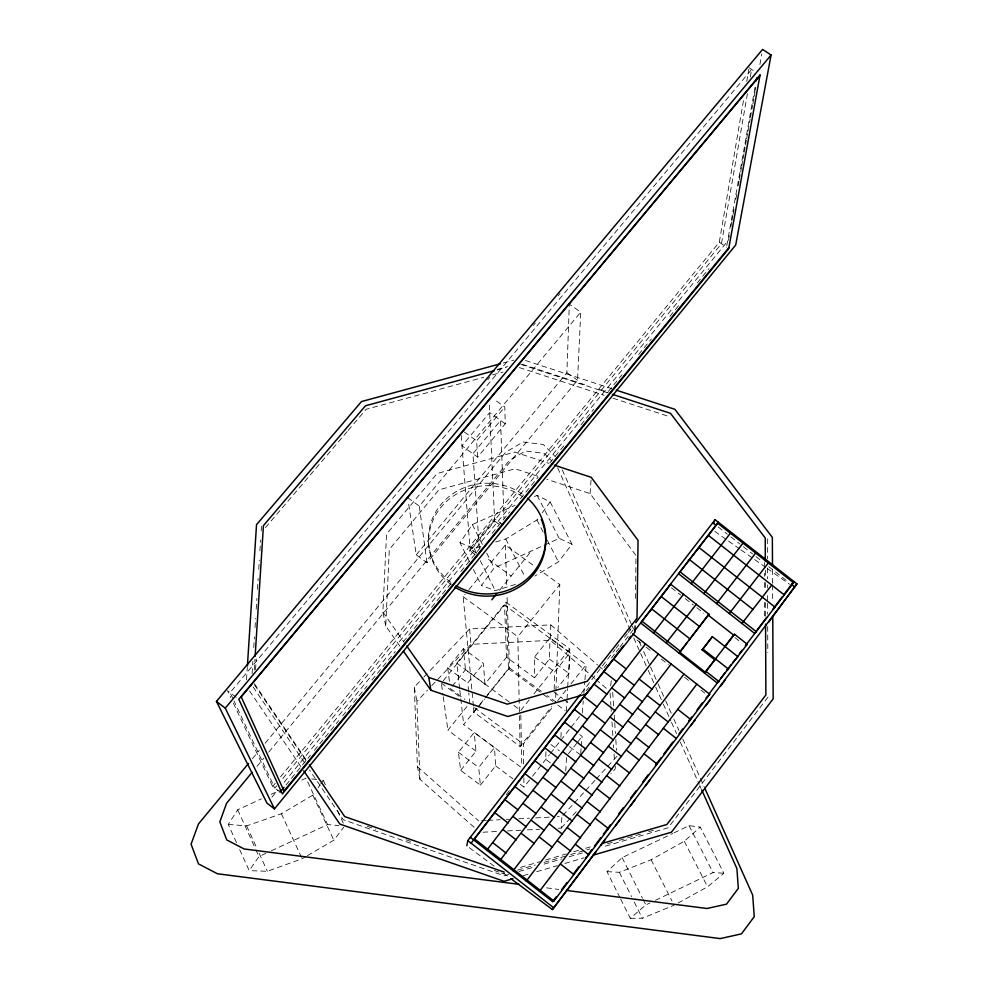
<?xml version="1.0" encoding="UTF-8"?>
<svg xmlns="http://www.w3.org/2000/svg" width="988" height="988" viewBox="0 0 988 988"><rect width="100%" height="100%" fill="white"/><g stroke="black" fill="none" stroke-linecap="round" stroke-linejoin="round"><path stroke-width="0.74" stroke-dasharray="4.94 3.71" d="M584.933 679.818L586.143 664.726L504.547 605.039L506.523 657.23L534.496 677.817L534.557 657.02L549.958 637.766L570.125 652.525L568.977 673.446L557.788 687.537M635.457 598.432L636.025 555.552L590.095 493.592L546.821 479.266M545.919 751.745L545.734 759.426L550.687 763.106M534.496 677.817L549.427 659.095L549.958 637.766M594.801 678.46L550.39 640.348L550.785 624.861L469.609 628.948L428.125 672.581M554.169 689.328L554.75 671.852L570.125 652.525M416.232 554.861L566.877 372.711L569.335 304.131L580.746 312.097L577.535 380.232L427.001 562.752L416.232 554.861L408.192 500.706M555.849 692.539L555.515 701.789L547.043 695.54M555.911 690.995L559.788 584.538L539.979 570.162M399.893 646.14L385.752 625.984L389.297 549.476L438.857 489.863L515.168 468.781L538.188 476.401M385.752 625.984L382.862 612.017L386.518 534.162L437.054 473.536L514.834 452.084L548.723 463.298M560.937 737.369L561.283 730.07M566.396 711.434L566.976 700.751M567.05 699.22L567.631 688.537M567.717 687.018L569.792 648.869L506.078 602.285L456.789 663.17L459.642 688.624M558.158 828.265L561.233 828.105L561.888 816.508L557.257 816.743M565.716 771.146L566.606 756.153M246.518 679.756L247.309 667.48M252.088 673.668L252.866 661.392M253.743 647.585L254.435 636.84M255.015 627.627L255.608 618.426M256.201 609.213L256.88 598.469M257.473 589.268L258.152 578.523M258.745 569.31L259.325 560.11M259.918 550.896L260.597 540.152M261.19 530.951L261.487 526.345M254.262 670.086L254.941 659.317M255.546 669.642L256.238 658.922M590.095 493.592L591.108 478.81M582.278 713.003L583.241 700.937M583.846 693.391L584.81 681.325M580.697 753.511L581.179 747.805M581.29 746.372L582.117 736.381L579.721 734.603M610.683 685.721L611.374 679.942M615.462 766.33L615.055 769.183L610.917 773.715M280.456 776.914L719.289 242.208L743.902 98.084M746.755 81.399L748.818 69.259M747.41 93.662L721.462 243.703L281.728 779.816M750.3 77.002L751.609 69.419L230.093 692.637L233.329 699.566M726.798 245.654L755.351 85.437M729.317 235.589L728.514 240.121L282.654 784.089M730.947 226.499L731.762 221.954M732.022 220.448L732.837 215.903M733.108 214.396L734.195 208.332M735.813 199.255L736.628 194.71M738.258 185.633L739.061 181.088M739.333 179.581L740.42 173.518M740.691 172.011L741.506 167.466M741.766 165.959L742.853 159.895M743.124 158.389L743.939 153.844M744.211 152.325L745.285 146.273M745.557 144.767L746.372 140.222M746.644 138.703L747.731 132.651M748.002 131.145L750.164 119.029M750.435 117.51L752.597 105.407M752.868 103.888L753.955 97.837M754.227 96.33L755.03 91.785M755.301 90.266L755.845 87.24M759.908 64.541L761.797 53.945M236.49 842.628L228.253 824.437L237.688 809.802L261.375 798.835M469.362 561.431L459.976 542.684L472.35 524.591L515.044 505.313M239.664 849.631L249.186 870.613L258.992 856.584L265.846 853.385M228.253 824.437L246.654 825.857L281.395 813.754L312.838 795.142L314.579 792.672M318.062 787.757L319.816 785.299M320.68 784.064L323.298 780.372L318.963 779.828M515.464 584.39L495.321 590.639L481.44 585.538L494.198 567.952L559.208 538.374L572.003 544.277L558.418 561.839L534.829 576.078M495.692 541.992L505.757 539.003L536.941 519.96L538.707 517.551M542.227 512.735L550.155 501.904L537.089 495.371L532.952 497.236M307.404 855.657L333.833 840.208L343.762 827.203M767.997 697.108L668.209 827.746L603.211 846.79M506.276 794.599L510.043 789.721M586.131 690.933L588.947 687.278M603.977 667.765L606.793 664.109M611.486 658.008L615.24 653.13M616.191 651.907L619.007 648.252M619.945 647.029L633.098 629.961M581.228 693.428L615.055 649.524M615.993 648.313L618.821 644.658M624.453 637.334L627.269 633.679M628.207 632.456L631.036 628.8M568.433 753.819L576.646 743.359M577.56 742.198L582.117 736.381M520.293 784.287L523.986 787.053L531.556 777.445M532.495 776.235L549.501 754.647M550.44 753.449L559.863 741.482M560.801 740.296L570.138 728.428M571.076 727.242L579.474 716.572M480.366 785.139L495.655 765.873L494.482 747.632L474.203 732.516L458.395 752.276L460.692 770.381L480.366 785.139L478.711 767.466L494.482 747.632M473.548 707.643L473.968 712.2L520.108 746.508L551.687 706.63M523.64 764.008L523.344 744.038L553.786 705.593M557.59 700.776L567.112 688.76M570.916 683.955L586.143 664.726M529.235 699.85L520.738 710.52L512.13 704.135M533.952 693.922L569.792 648.869M460.692 770.381L475.994 751.189L474.203 732.516M520.565 766.984L463.668 724.562L478.921 705.556M479.872 704.37L486.541 696.046M487.492 694.86L508.45 668.715L506.078 602.285M473.968 712.2L477.809 707.408M478.772 706.21L484.54 699.022M485.503 697.824L509.512 667.876L507.042 595.69M520.108 746.508L517.823 636.729L559.788 584.538M475.994 751.189L447.91 730.194L469.782 702.974L468.794 692.934M484.923 684.128L483.428 663.504L463.384 648.696L465.496 669.74L484.923 684.128L506.523 657.23M452.22 686.166L465.496 669.74M468.645 691.501L467.793 682.893L483.428 663.504M449.404 681.201L447.737 668.024L463.384 648.696M443.266 680.744L504.547 605.039M499.533 590.293L530.334 552.341M473.4 706.111L463.174 596.641L465.089 594.294M468.93 589.601L505.313 545.006L535.027 566.569M285.989 785.015L310.405 755.203M314.308 750.435L338.736 720.61M342.638 715.843L367.067 686.03M371.945 680.065L395.385 651.45M403.203 641.904L423.716 616.858M431.534 607.324L453.023 581.08M460.84 571.546L481.354 546.5M492.098 533.384L509.672 511.92M520.417 498.792L538.003 477.328M549.723 463.014L565.358 443.933M580.981 424.852L593.689 409.353M608.336 391.47L622.008 374.773M638.619 354.494L651.314 338.995M669.876 316.333L679.645 304.403M697.232 282.939L708.952 268.625M280.123 792.166L272.639 786.448L275.566 782.867M276.838 785.781L274.886 788.165L233.983 700.949M475.117 554.416L470.276 550.896L494.667 521.158L489.196 402.721M271.898 797.217L277.764 790.054M252.434 758.673L259.301 750.361M265.192 743.235L505.671 452.257L522.985 441.994L543.314 444.489L555.083 456.431M256.991 766.392L263.87 758.068M268.773 752.115L509.339 460.519L525.357 451.01L544.153 453.331L551.65 460.939M505.288 423.79L489.653 412.626L461.989 445.823L477.649 457.098L505.288 423.79L504.782 406.994L493.765 399.14M427.001 562.752L419.295 506.103L580.746 312.097M477.649 457.098L476.636 440.833L504.782 406.994M487.776 379.787L489.752 377.416M533.31 325.41L535.286 323.051M558.047 295.869L560.035 293.498M265.476 527.58L347.183 431.571M348.171 430.398L366.103 409.316L483.675 377.305M562.925 815.372L573.312 804.022M574.349 802.886L584.735 791.536M585.773 790.4L595.109 780.187M596.159 779.05L616.92 756.351M561.233 828.105L577.795 809.975M474.079 827.277L419.974 779.322L416.887 701.369L427.483 690.192M431.731 685.721L470.967 644.361L550.39 640.348M419.974 779.322L417.43 766.688L414.293 687.117L422.802 678.176M423.864 677.052L427.063 673.693M620.019 897.734L607.015 871.638L622.119 857.633L672.667 833.502M607.015 871.638L619.377 872.305L651.154 859.758L684.289 841.245L700.208 827.092L723.895 873.231L707.532 886.804L678.126 903.02M620.699 899.105L630.295 918.321L645.843 904.934L649.956 902.946M306.082 856.435L302.118 858.745L267.365 871.293L249.186 870.613M655.452 900.315L713.077 872.565L723.895 873.231M674.026 832.847L689.056 825.672L700.208 827.092M271.342 850.816L327.584 824.585L338.97 825.548M271.132 794.315L279.493 790.449M301.785 780.125L305.971 778.186L327.584 824.585M630.295 918.321L642.348 918.235L674.112 905.23M459.976 542.684L474.117 548.426L481.304 546.278M520.528 867.353L539.744 861.721M545.648 859.992L566.346 853.928M573.744 851.767L579.66 850.026M585.563 848.297L591.479 846.568M517.626 870.119L535.298 864.932M544.129 862.351L564.741 856.312M570.632 854.583L585.353 850.273M586.823 849.841L589.774 848.976M607.435 843.801L613.326 842.072M619.217 840.343L642.78 833.44M648.671 831.711L654.55 829.994M508.672 874.504L504.238 875.8L343.33 819.781L309.503 769.973M519.009 871.465L535.261 866.711M544.116 864.105L561.851 858.918M569.236 856.757L582.525 852.854M523.331 875.64L529.247 873.911M536.657 871.737L557.393 865.649M564.79 863.487L584.044 857.831M503.324 362.991L513.674 360.175M497.285 369.389L507.622 366.573M497.149 369.944L506.029 367.524M492.604 374.872L503.028 372.044M481.724 820.707L486.355 820.46M487.887 820.386L500.224 819.731M506.387 819.41L509.475 819.25M518.725 818.768L529.519 818.2M535.681 817.879L549.55 817.15M482.91 832.217L498.273 831.414M507.486 830.92L521.306 830.204M527.444 829.883L539.732 829.228M311.751 778.915L317.519 779.643M546.611 887.866L558.825 889.435M525.443 360.484L611.881 388.716M522.319 364.3L587.107 385.468M599.432 389.494L608.114 392.335M520.8 364.387L607.991 392.878M519.392 367.585L604.174 395.311M612.955 398.176L669.963 416.825M367.116 826.215L375.786 829.241M406.13 839.8L410.465 841.307M494.259 870.477L500.039 872.49M501.484 872.997L504.374 873.997M749.077 67.74L755.141 71.778M719.289 242.208L726.538 247.161M566.877 372.711L577.535 380.232M714.793 531.383L727.267 540.189M728.502 541.078L739.728 549.007M740.963 549.884L753.424 558.689M754.671 559.579L765.885 567.507M767.133 568.384L789.573 584.254M464.372 432.015L476.636 440.833M503.028 524.9L494.556 518.762L470.09 548.575L478.587 554.762M494.667 521.158L499.496 524.653M407.748 497.693L419.295 506.103M488.48 559.381L511.129 576.004M549.427 659.095L568.977 673.446M463.174 596.641L517.823 636.729M534.557 657.02L554.75 671.852M554.07 692.23L562.654 698.553M563.876 699.455L570.014 703.975M509.512 667.876L542.202 691.971M508.45 668.715L552.835 701.431M557.763 705.074L565.161 710.52M456.789 663.17L510.895 703.234M569.459 746.693L580.586 754.931M447.737 668.024L467.793 682.893M550.971 744.569L559.393 750.806M450.33 688.525L464.916 699.356M441.352 683.116L462.162 698.565M474.388 707.667L523.344 744.038M469.275 847.642L494.951 866.76M503.51 873.145L509.623 877.69M495.655 765.873L512.908 778.766M458.395 752.276L478.711 767.466M236.218 697.293L227.462 690.649L230.735 697.59M718.227 526.987L727.39 534.175M730.824 536.867L739.987 544.055M743.421 546.747L752.584 553.935M756.018 556.639L760.599 560.233M768.726 566.606L789.103 582.599M671.432 587.798L680.67 595.048M685.302 598.666L693.378 605.014M696.849 607.731L703.777 613.165M734.961 637.606L740.728 642.138M636.914 639.94L642.731 644.497M646.214 647.226L650.87 650.882M661.343 659.082L668.32 664.554M684.598 677.311L689.254 680.954M700.887 690.069L705.531 693.712M550.785 624.861L597.666 665.01M598.839 666.011L602.347 669.024M595.962 679.46L607.645 689.488M417.43 766.688L478.649 820.867M382.862 612.017L404.08 642.2M254.336 683.647L305.971 759.611M254.583 684.968L306.502 761.365M253.138 686.969L304.304 762.316M249.569 690.97L301.155 767.034M550.155 501.904L572.003 544.277M537.089 495.371L559.208 538.374M536.941 519.96L543.178 532.112M547.34 540.226L558.418 561.839M689.056 825.672L713.077 872.565M684.289 841.245L707.532 886.804M505.757 539.003L524.912 576.77M651.154 859.758L672.025 901.093M472.35 524.591L482.589 544.919M486.689 553.045L494.198 567.952M474.117 548.426L476.846 553.873M480.267 560.678L495.321 590.639M622.119 857.633L642.459 898.178M643.139 899.525L645.843 904.934M473.388 569.471L481.44 585.538M619.377 872.305L631.542 896.622M634.247 902.019L642.348 918.235M233.353 703.147L272.639 786.448M323.298 780.372L326.534 787.288M337.55 810.802L344.022 824.634M312.838 795.142L333.833 840.208M281.395 813.754L301.501 857.386M246.654 825.857L256.695 847.889M259.202 853.397L267.365 871.293M237.688 809.802L255.225 848.322M255.855 849.705L258.992 856.584M562.258 469.868L631.616 624.762M632.246 626.17L633.506 628.986M639.187 641.657L641.076 645.88M643.596 651.512L649.906 665.603M650.536 667.011L657.465 682.498M658.107 683.906L665.035 699.393M665.665 700.801L671.346 713.472M673.865 719.103L678.904 730.379M682.696 738.826L704.123 786.695M557.64 467.793L631.233 632.345M633.753 637.976L640.039 652.043M640.669 653.451L647.597 668.913M648.227 670.321L655.143 685.795M655.773 687.203L662.689 702.666M663.319 704.074L670.864 720.956M671.494 722.364L676.533 733.615M680.3 742.05L699.171 784.25M699.8 785.658L701.06 788.461M414.293 687.117L416.887 701.369M441.574 684.635L443.044 695.268M443.254 696.787L447.91 730.194M428.767 545.413L429.064 547.735M459.815 690.13L463.668 724.562M469.609 628.948L470.967 644.361M461.161 435.362L470.276 550.896M479.291 548.031L472.943 453.714L500.583 420.443L503.979 518.144M612.721 692.304L613.622 706.025M614.227 715.176L614.622 721.277M614.721 722.808L615.425 733.479M615.82 739.58L616.524 750.25M610.09 693.02L610.88 705.21M610.979 706.729L611.276 711.298M611.98 721.969L612.869 735.677M613.462 744.816L613.659 747.854M614.054 753.955L614.561 761.575M505.313 545.006L506.782 588.008M520.824 715.04L521.775 766.392M523.85 777.84L523.986 787.053M772.517 569.681L772.579 583.513M772.591 585.057L772.678 601.976M767.306 538.806L767.392 558.788M767.429 568.014L767.478 578.77M767.503 584.908L767.515 587.984M767.553 595.678L767.577 601.816M767.59 603.359L767.627 614.116M767.688 626.417L767.8 652.537M765.354 570.298L765.391 576.449M765.416 582.611L765.441 590.305M765.49 602.618L765.552 616.475M764.416 562.53L764.428 565.605M764.453 573.275L764.465 576.337M764.49 582.475L764.527 590.145M764.576 602.408L764.626 616.216M451.121 584.6A58.551 55.217 -2.6 0 1 440.944 507.313A58.551 55.217 -2.6 0 1 522.887 496.964M450.874 582.364A58.724 55.365 -2.6 0 1 440.673 504.88A58.724 55.365 -2.6 0 1 522.85 494.506"/><path stroke-width="1.48" d="M635.099 625.997L635.012 632.11L586.18 694.033L507.783 716.498L430.83 690.217L403.425 651.178M247.408 665.937L256.522 524.677L361.485 401.56L500.373 363.794M255.139 656.254L263.438 525.604L365.474 405.772L494.198 370.747M756.153 80.905L756.697 77.879M771.085 55.019L735.702 245.036L274.454 808.888L267.007 803.182L216.446 701.418L762.613 49.4L771.085 55.019L225.264 708.137L274.454 808.888M466.83 845.814L467.806 840.603L580.289 694.65M713.373 523.578L715.114 519.7L796.933 583.908L768.578 622.292M510.845 878.604L552.428 909.565L796.933 583.908M470.337 837.318L552.625 901.649L556.232 896.845M561.653 889.645L567.075 882.445M573.423 874.022L578.98 866.637M585.464 858.029L588.737 854.781L575.621 844.518M588.218 854.385L591.787 849.643M594.455 846.099L600.704 837.799M603.384 834.243L610.621 824.647M618.859 813.704L623.428 807.628M630.752 797.909L636.247 790.622M642.645 782.113L648.14 774.827M660.935 757.833L655.464 765.107L657.106 764.008L644.139 753.856M663.677 754.202L672.803 742.074M679.089 733.726L682.671 728.983M691.625 717.09L688.92 720.684L690.661 719.437L677.793 709.347M697.034 709.903L702.443 702.715M706.05 697.936L709.668 694.206L632.641 633.839M708.717 694.403L718.98 680.757M720.697 678.497L724.957 672.828M730.922 664.912L726.662 670.568L728.539 669.148L702.95 649.104L702.06 649.845L714.83 659.848L715.744 659.12M732.627 662.652L737.925 656.687L712.385 636.667L702.06 649.845M739.419 653.636L741.963 650.265M712.793 522.714L715.942 525.184L717.745 523.294L793.574 582.784L745.347 645.757L747.274 644.262L734.529 634.271L732.651 635.803M757.413 629.739L766.663 617.463M782.335 596.653L773.135 608.867L775.148 607.25L699.059 547.562L697.306 549.39M784.163 594.22L793.796 581.438M552.625 901.649L553.922 901.019L709.668 694.206M678.966 653.006L709.038 614.289L670.79 584.291L640.644 622.971L717.276 683.029L747.274 644.262M552.428 909.565L596.023 851.619M600.667 845.456L605.311 839.294M615.512 825.733L620.143 819.571M630.356 805.998L634.988 799.835M645.201 786.275L649.832 780.112M690.649 725.859L695.293 719.696M705.494 706.136L710.137 699.973M720.338 686.413L724.982 680.238M714.83 659.848L705.407 672.322L679.818 652.265L686.709 643.225M725.081 646.3L733.59 635.037L708.137 615.079L689.291 639.829L690.167 639.075L651.771 608.979L650.178 610.596M696.836 684.153L539.46 891.361M704.506 673.026L734.529 634.271M771.714 585.069L741.963 623.477M683.992 674.088L526.295 881.061M702.95 649.104L712.385 636.667M768.306 562.962L729.28 613.536M671.161 664.035L513.13 870.774M755.672 553.045L716.609 603.594M658.317 653.97L499.965 860.474M696.293 604.286L666.196 642.99M743.025 543.128L703.925 593.64M645.485 643.904L486.8 850.186M683.535 594.282L653.426 632.987M730.391 533.211L691.242 583.698M471.103 843.172L585.476 694.638M634.568 630.863L718.264 522.17M473.635 839.886L612.486 660.009M614.277 657.675L623.465 645.757M628.961 638.606L630.801 636.223M754.647 633.419L678.546 573.744L717.745 523.294M635.729 622.699L715.114 519.7M491.802 599.815L496.631 593.862M280.123 792.166L284.038 787.399M728.897 247.605L284.025 791.005L241.22 696.861L759.945 75.52M248.507 763.428L198.44 823.992L191.067 844.221L198.514 863.895L217.397 873.75L720.252 938.6L741.457 933.87L754.252 916.666L752.683 895.128L704.765 788.115M252.088 772.344L226.561 803.293L219.83 821.868L226.758 839.924L244.172 848.976L519.12 884.334M706.642 537.262L708.421 535.41L784.373 594.998M687.944 561.542L689.661 559.764L753.189 609.584M669.123 585.995L670.79 584.291M659.663 598.271L661.293 596.616L699.615 626.651L698.738 627.429M582.821 698.071L584.204 696.738L597.16 706.889M573.065 710.743L574.423 709.458L587.403 719.622M563.271 723.463L564.605 722.203L577.597 732.392M553.453 736.221L554.75 735.01L567.767 745.211M543.598 749.015L544.857 747.854L557.911 758.068M533.705 761.859L534.928 760.748L548.007 770.973M523.776 774.753L524.974 773.678L538.065 783.929M513.822 787.683L514.983 786.658L528.098 796.921M708.137 615.079L709.038 614.289M503.831 800.675L504.954 799.687L518.095 809.962M493.802 813.692L494.889 812.754L508.054 823.053M793.574 582.784L791.499 584.476L794.648 586.946M606.953 829.5L608.447 828.623L595.369 818.385M601.828 843.53L666.875 824.486L765.873 694.972L765.577 624.169M512.957 878.69L504.078 881.296L339.86 824.078L303.736 770.838M592.936 855.225L671.42 832.205L773.172 698.849L772.752 615.808M566.47 890.423L707 908.491L726.513 904.156L738.32 888.385L736.925 868.637L701.69 789.869M616.277 390.161L674.878 409.304L772.344 537.386L772.493 565.062M612.35 394.311L670.481 413.305L765.231 537.966L765.317 561.061M554.379 465.163L591.219 477.34L638.038 540.362L637.025 618.266L587.243 681.3L507.289 704.172L428.817 677.398L406.723 645.967M504.263 872.12L344.689 816.582L309.405 764.675M216.446 701.418L225.264 708.137M533.088 790.412L546.203 800.675M559.307 810.926L572.41 821.176M541.214 807.184L554.342 817.447M567.458 827.709L580.561 837.972M523.109 803.442L536.237 813.704M549.365 823.98L562.493 834.255M531.235 820.25L544.376 830.525M557.516 840.8L570.656 851.076M513.081 816.508L526.234 826.795M539.386 837.083L552.539 847.371M521.219 833.353L534.385 843.653M560.715 864.241L573.867 874.528M503.028 829.611L516.205 839.924M492.926 842.776L506.128 853.101M474.66 839.034L553.922 901.019M467.806 840.603L553.416 907.527M680.238 572.003L756.598 631.888M642.225 621.39L680.683 651.524M706.309 671.618L719.116 681.658M613.363 658.873L626.256 668.962M639.137 679.065L652.018 689.155M621.427 675.261L634.321 685.363M647.214 695.466L660.12 705.568M603.68 671.445L616.586 681.559M629.504 691.674L642.41 701.789M655.316 711.903L668.221 722.006M611.745 687.883L624.663 697.997M637.581 708.124L650.499 718.239M663.417 728.354L676.335 738.468M593.961 684.079L606.891 694.206M619.822 704.333L632.752 714.46M645.683 724.587L658.613 734.714M602.038 700.541L614.981 710.681M627.923 720.82L640.854 730.947M610.115 717.041L623.07 727.18M636.025 737.32L648.98 747.459M592.281 713.25L605.249 723.401M618.216 733.553L631.184 743.705M600.383 729.774L613.35 739.938M626.33 750.102L639.298 760.254M582.5 725.995L595.492 736.171M608.485 746.335L621.477 756.512M590.602 742.568L603.606 752.745M616.598 762.921L629.603 773.098M572.694 738.789L585.699 748.978M598.716 759.167L611.72 769.356M580.796 755.4L593.825 765.601M606.842 775.79L619.859 785.979M562.839 751.633L575.881 761.834M588.91 772.036L601.951 782.237M570.953 768.281L584.007 778.495M597.048 788.708L610.09 798.909M552.959 764.514L566.025 774.74M579.079 784.954L592.133 795.179M561.073 781.199L574.152 791.437M587.218 801.663L600.284 811.889M543.042 777.445L556.121 787.683M569.212 797.921L582.29 808.159M551.168 794.167L564.259 804.417M577.35 814.655L590.441 824.906M428.817 677.398L430.83 690.217M541.251 519.441A58.551 55.217 -2.6 0 1 524.455 583.34A58.551 55.217 -2.6 0 1 454.863 587.119M527.493 498.224A58.724 55.365 -2.6 0 1 533.483 572.262A58.724 55.365 -2.6 0 1 455.937 585.686M760.031 75.026L728.712 248.655L282.37 793.895L238.837 699.294L760.031 75.026"/></g></svg>
